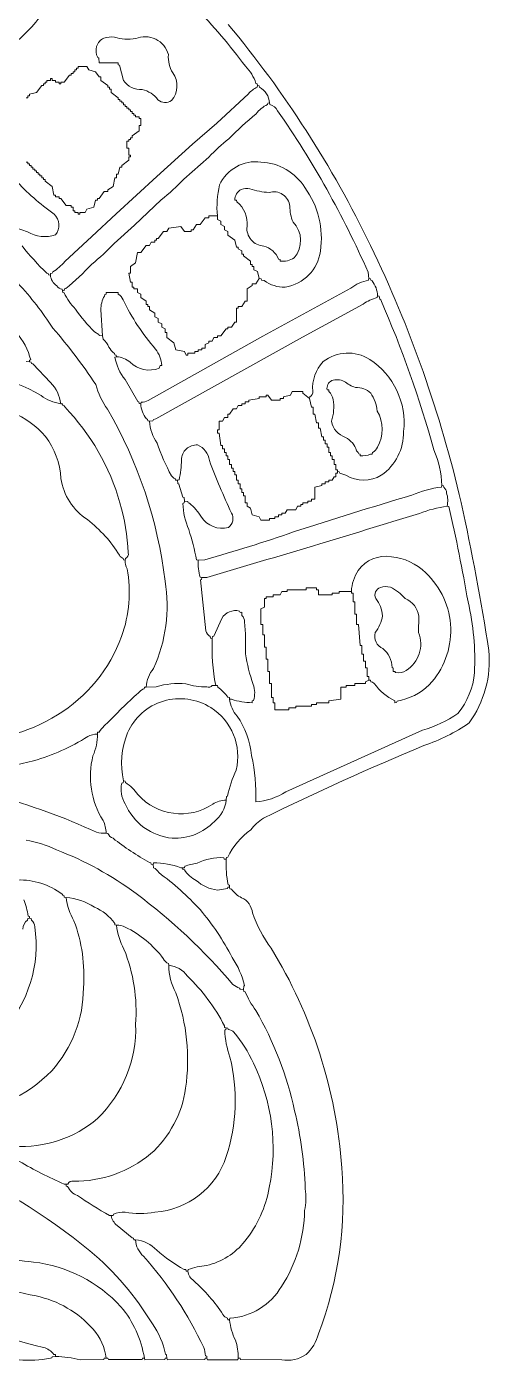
# Model space of a CAD drawing. Header units: millimetres. Extents: x 3818 to 296698, y 517 to 278183.
# Drawn here: x 235159 to 296698, y 517 to 178097 of the extents above; entities that cross this region are included whole.
import ezdxf

# ---------------------------------------------------------------- set-up
doc = ezdxf.new("R2010")
doc.units = ezdxf.units.MM
for name, color, linetype, lineweight in [('02_PERIPHERAL_BUILDINGS', 7, 'Continuous', 13), ('03_POOLS_AND_WATER', 7, 'Continuous', 13), ('04_PATHS_ISLANDS_AND_BRIDGES', 7, 'Continuous', 13)]:
    doc.layers.add(name, color=color, linetype=linetype, lineweight=lineweight)

msp = doc.modelspace()

# ---------------------------------------------------------------- linework, layer by layer
at = {"layer": '02_PERIPHERAL_BUILDINGS', "linetype": 'Continuous'}
for points in [[(266088, 144560), (265625, 143866), (265162, 143866), (265162, 143634), (264468, 143171), (264468, 141551), (264236, 141551), (263773, 140856), (263310, 140856), (263310, 140625), (263079, 140625), (263079, 138773), (262847, 138773), (262384, 138079), (261921, 138079), (261921, 137847), (261690, 137847), (260995, 136921), (260532, 136921), (260532, 136690), (260069, 136690), (259838, 136227), (259375, 136227), (259375, 135995), (258912, 135764), (258912, 135301), (258449, 135301), (258449, 135069), (257986, 135069), (257986, 134838), (257523, 134838), (257523, 134606), (256597, 134606), (256597, 134375), (256366, 134375), (256134, 134838), (254977, 135069), (254745, 135995), (253819, 136690), (253819, 137384), (253588, 137384), (253588, 137847), (253125, 138079), (253125, 138542), (252662, 138773), (252662, 139236), (252199, 139468), (252199, 139931), (251505, 140394), (251505, 140856), (251273, 140856), (251273, 141088), (251042, 141088), (251042, 141551), (250347, 142014), (250347, 142477), (249884, 142708), (249884, 143171), (249421, 143171), (249421, 143403), (249190, 143403), (249190, 144097), (248958, 144097), (248727, 145255), (248958, 145255), (248958, 146181), (249653, 146644), (249884, 148032), (250347, 148032), (251042, 148958), (251505, 148958), (251736, 149421), (252199, 149421), (252199, 149653), (252431, 149653), (252431, 149884), (252662, 149884), (253356, 150810), (253819, 150810), (254051, 151273), (255671, 151505), (256134, 150810), (257060, 150810), (257060, 151042), (257292, 151042), (257755, 151736), (258218, 151736), (258912, 152662), (259375, 152662), (259375, 152894), (260532, 152894), (260532, 152431), (260995, 152199), (260995, 151736), (261458, 151505), (261458, 151042), (261921, 150810), (261921, 150347), (262847, 149653), (263079, 148727), (263310, 148727), (263310, 148495), (263773, 148264), (263773, 147801), (264005, 147801), (264005, 147569), (264931, 146875), (264931, 146412), (265162, 146412), (265162, 146181), (265394, 146181), (265394, 145718), (265856, 145486)], [(276505, 118866), (276505, 118634), (276273, 118634), (276273, 118171), (276042, 118171), (275810, 117708), (275347, 117708), (275347, 117477), (274884, 117477), (274884, 117245), (274421, 117245), (274421, 117014), (273495, 116782), (273495, 115162), (273032, 115162), (273032, 114931), (272569, 114931), (272569, 114699), (271875, 114699), (271875, 114468), (271644, 114468), (271644, 114236), (271181, 114236), (270949, 113773), (269792, 113773), (269560, 113310), (269097, 113310), (269097, 113079), (268634, 113079), (268634, 112847), (268171, 112847), (268171, 112616), (267477, 112616), (267477, 112384), (266319, 112384), (266088, 112847), (265162, 113079), (264931, 114005), (264468, 114236), (264468, 114699), (264236, 114699), (264236, 115625), (264005, 115625), (264005, 116088), (263773, 116088), (263773, 116551), (263542, 116551), (263542, 117245), (263310, 117245), (263310, 117708), (263079, 117708), (263079, 118403), (262847, 118403), (262847, 118866), (262616, 118866), (262616, 119329), (262384, 119329), (262384, 119792), (262153, 119792), (262153, 120486), (261921, 120486), (261921, 120949), (261690, 120949), (261690, 121412), (261458, 121412), (261458, 121875), (261227, 121875), (261227, 122338), (260995, 122338), (260764, 123958), (260532, 123958), (260532, 124421), (260764, 124421), (260764, 125579), (261227, 125579), (261458, 126042), (261921, 126042), (261921, 126505), (262153, 126505), (262616, 127199), (263079, 127199), (263310, 127662), (263773, 127662), (263773, 127894), (264236, 127894), (264236, 128125), (264699, 128125), (264699, 128356), (266088, 128588), (266088, 128819), (267014, 128819), (267014, 129051), (267245, 129051), (267708, 128356), (268866, 128356), (268866, 128588), (269329, 128588), (269329, 128819), (270255, 129051), (270486, 129514), (271875, 129514), (271875, 129282), (272801, 128588), (273032, 127431), (273264, 127431), (273264, 126505), (273495, 126505), (273727, 125347), (273958, 125347), (273958, 124653), (274190, 124653), (274421, 123495), (274653, 123495), (274653, 123032), (274884, 123032), (274884, 122569), (275116, 122569), (275116, 122106), (275347, 122106), (275347, 121412), (275579, 121412), (275579, 120949), (275810, 120949), (275810, 120486), (276042, 120486), (276042, 119792), (276273, 119792), (276273, 119097), (276505, 119097)], [(278356, 102894), (276736, 102894), (276736, 102662), (275810, 102662), (275810, 102431), (273958, 102431), (273958, 103125), (273727, 103125), (273727, 103356), (272338, 103356), (272338, 103125), (269792, 103125), (269792, 102894), (269097, 102894), (268866, 102431), (267940, 102431), (267940, 102199), (267014, 102199), (267014, 101968), (266782, 101968), (266782, 100810), (266319, 100579), (266319, 98495), (266551, 98495), (266551, 97106), (266782, 97106), (266782, 95486), (267014, 95486), (267014, 93866), (267245, 93866), (267245, 92245), (267477, 92245), (267477, 90625), (267708, 90625), (267708, 88773), (267940, 88773), (267940, 88079), (268171, 88079), (268171, 87153), (270023, 87153), (270023, 87384), (270949, 87384), (270949, 87616), (273032, 87616), (273032, 87847), (273727, 87847), (273727, 88079), (275347, 88079), (275347, 88310), (276968, 88542), (276968, 90162), (277662, 90162), (277662, 90394), (278819, 90394), (278819, 90625), (280208, 90625), (280208, 90856), (280671, 91088), (280671, 91551), (280440, 91551), (280440, 92708), (280208, 92708), (280208, 93634), (279977, 93634), (279977, 94560), (279745, 94560), (279745, 95718), (279514, 95718), (279282, 98495), (279051, 98495), (279051, 99884), (278819, 99884), (278819, 101505), (278588, 101505), (278588, 102662), (278356, 102662)]]:
    msp.add_lwpolyline(points, close=True, dxfattribs=at)
at = {"layer": '03_POOLS_AND_WATER', "linetype": 'Continuous'}
for points in [[(281829, 142245), (281787, 142024, 0.0824064), (279900, 141165), (271831, 136734), (252357, 125893), (252025, 125780), (251953, 125629), (251505, 125579, 0.1374086), (252506, 122645, 0.0382494), (254406, 118298), (254742, 117964), (254927, 117925), (254972, 117735), (255208, 117708), (255429, 117751, 0.060958), (255746, 120411, -0.4278591), (257900, 122396, -0.2583626), (259461, 120340, 0.0212), (262404, 113330, -0.3853824), (261990, 111390, -0.3159812), (258400, 112798, 0.0868597), (256795, 114648), (256634, 114708), (256573, 114871), (256134, 114931), (256115, 114688), (255943, 114625, 0.0984507), (256729, 111128, -0.0270338), (257766, 107103), (257986, 107060), (258873, 107117, 0.013754), (270669, 110813, -0.0062386), (286371, 115712, -0.0703156), (290343, 116801), (290394, 117014, 0.0918939), (289335, 121743, 0.0354054), (282252, 141726), (282121, 141816), (282051, 142205)], [(272801, 128588), (272829, 128822, 0.3561841), (273209, 129572, -0.2100051), (274606, 133496, -0.316248), (280793, 133802, -0.2822833), (285299, 124192, -0.2474488), (282333, 118362, -0.2762058), (277630, 118370), (276793, 118656), (276743, 118841), (276505, 118866), (276505, 118634), (276273, 118634), (276273, 118171), (276042, 118171), (275810, 117708), (275347, 117708), (275347, 117477), (274884, 117477), (274884, 117245), (274421, 117245), (274421, 117014), (273495, 116782), (273495, 115162), (273032, 115162), (273032, 114931), (272569, 114931), (272569, 114699), (271875, 114699), (271875, 114468), (271644, 114468), (271644, 114236), (271181, 114236), (270949, 113773), (269792, 113773), (269560, 113310), (269097, 113310), (269097, 113079), (268634, 113079), (268634, 112847), (268171, 112847), (268171, 112616), (267477, 112616), (267477, 112384), (266319, 112384), (266088, 112847), (265162, 113079), (264931, 114005), (264468, 114236), (264468, 114699), (264236, 114699), (264236, 115625), (264005, 115625), (264005, 116088), (263773, 116088), (263773, 116551), (263542, 116551), (263542, 117245), (263310, 117245), (263310, 117708), (263079, 117708), (263079, 118403), (262847, 118403), (262847, 118866), (262616, 118866), (262616, 119329), (262384, 119329), (262384, 119792), (262153, 119792), (262153, 120486), (261921, 120486), (261921, 120949), (261690, 120949), (261690, 121412), (261458, 121412), (261458, 121875), (261227, 121875), (261227, 122338), (260995, 122338), (260764, 123958), (260532, 123958), (260532, 124421), (260764, 124421), (260764, 125579), (261227, 125579), (261458, 126042), (261921, 126042), (261921, 126505), (262153, 126505), (262616, 127199), (263079, 127199), (263310, 127662), (263773, 127662), (263773, 127894), (264236, 127894), (264236, 128125), (264699, 128125), (264699, 128356), (266088, 128588), (266088, 128819), (267014, 128819), (267014, 129051), (267245, 129051), (267708, 128356), (268866, 128356), (268866, 128588), (269329, 128588), (269329, 128819), (270255, 129051), (270486, 129514), (271875, 129514), (271875, 129282)], [(278356, 102894, -0.1313775), (279256, 105698, -0.2885892), (283668, 107511, -0.1758599), (288236, 105366, -0.4144571), (288711, 90456, -0.1520277), (284428, 88303), (284372, 88121), (284144, 88079), (284134, 88318, -0.1177509), (281391, 90641), (281142, 90837), (280954, 90873), (280908, 91062), (280671, 91088), (280671, 91551), (280440, 91551), (280440, 92708), (280208, 92708), (280208, 93634), (279977, 93634), (279977, 94560), (279745, 94560), (279745, 95718), (279514, 95718), (279282, 98495), (279051, 98495), (279051, 99884), (278819, 99884), (278819, 101505), (278588, 101505), (278588, 102662), (278356, 102662)], [(282217, 103429, 0.4441023), (281587, 101945, -0.1615223), (282483, 99666, -0.1353158), (281523, 97417, 0.3833416), (282554, 95285, -0.2235046), (283757, 92784), (283897, 92693), (283912, 92245), (284150, 92252), (284211, 92086, 0.1616642), (285650, 92360, 0.3560548), (287288, 97425), (287335, 99605, 0.2612013), (285505, 101941, 0.1056636), (283552, 103457, 0.1586145)], [(248032, 77662, -0.1493188), (248576, 84063, -0.4598332), (259649, 87427, -0.3220504), (263022, 79108, 0.0545006), (261869, 75658), (261732, 75572), (261690, 75116, 0.145348), (259915, 74575, -0.3749317), (249943, 75869, 0.103301), (248305, 77437), (248265, 77632)]]:
    msp.add_lwpolyline(points, format="xyb", close=True, dxfattribs=at)
msp.add_lwpolyline([(235079, 133494), (235532, 133449), (235768, 133421), (235810, 133228), (235989, 133184), (238341, 130702, -0.1641778), (239699, 127894, -0.1305658), (237079, 128978, 0.1877618), (222988, 131410, 0.1422519)], format="xyb", dxfattribs=at)
at = {"layer": '04_PATHS_ISLANDS_AND_BRIDGES', "linetype": 'Continuous'}
for points in [[(200785, 178304, 0.0462657), (204442, 173427, 0.2399862), (205440, 173032, 0.1442068), (205383, 174829, -0.2307953), (205680, 177653, -0.4487129), (208143, 177356, 0.0332115), (212616, 172106), (214249, 170267, -0.4343006), (214002, 167942, -0.2160627), (210895, 168303, 0.1096519), (209144, 168634, 0.2803792), (210812, 166136, 0.0948265), (212784, 165134), (212839, 164953), (213079, 164931), (213130, 165142, 0.1187819), (218164, 165864, 0.1091752), (222859, 169502, 0.0122608), (231134, 177894, -0.019165), (236153, 183060, 0.158704)], [(236153, 183060, 0.019165), (231134, 177894, -0.0122608), (222859, 169502, -0.1091752), (218164, 165864, -0.1187819), (213130, 165142), (213079, 164931, 0.2887445), (213986, 163754, 0.1088232), (220023, 162616), (220245, 162657), (220261, 162877, -0.1348872), (221412, 164236, -0.1279051), (223664, 165653), (223718, 165834), (223958, 165856), (223990, 166088), (224190, 166123), (224243, 166294, 0.0706357), (225347, 167477, -0.0097756), (235822, 178067, -0.0484622), (240538, 182841, -0.111208)], [(240538, 182841, 0.0484622), (235822, 178067, 0.0097756), (225347, 167477, -0.0706357)], [(234545, 148897, 0.0319557), (237839, 145274), (238027, 145238), (238073, 145049), (238310, 145023), (238345, 145251), (238552, 145279), (238620, 145435, 0.0854963), (240220, 146817), (243808, 150174), (247049, 153183), (252488, 158160), (257235, 162440), (260459, 165236), (264650, 169147, -0.1060095), (265824, 170024), (265856, 170255), (265834, 170495), (265653, 170549, 0.1161947), (264268, 172832, 0.0316156), (257554, 180702, 0.1660038)], [(257554, 180702, -0.0316156), (264268, 172832, -0.1161947), (265653, 170549), (265834, 170495), (265856, 170255), (266092, 170227), (266134, 170033, -0.2436534), (267477, 167940), (267516, 167717, -0.2293105), (268533, 166912, -0.0481743), (280572, 145404), (280671, 144560), (280902, 144528), (280935, 144325), (281098, 144265, -0.1637448), (281829, 142245), (282051, 142205), (282121, 141816), (282252, 141726, -0.0354054), (289335, 121743, -0.0918939), (290394, 117014), (290621, 116979), (290647, 116769, -0.2330935), (291010, 116010, -0.1302989), (291088, 114236), (291308, 114194, -0.0155694), (293866, 101505, -0.0709597), (294723, 92083, -0.1508398), (292524, 86643, -0.0748201), (287815, 84407), (269637, 76196, -0.1185603), (265625, 74884, 0.0698928), (265063, 81035, 0.1307345), (263151, 86299, -0.1551754), (262153, 88542), (262121, 88773), (261921, 88809, 0.0907568), (260568, 90162), (260532, 90362), (260301, 90394), (259842, 90354, -0.3066088), (259118, 90188, -0.0687113), (256322, 90581, 0.0978655), (252389, 90207), (251042, 90162), (250809, 90132), (250768, 89937), (250588, 89894, 0.0275812), (246238, 85706, 0.0558669), (244792, 84179), (244592, 84143), (244560, 83912, -0.1116753), (243976, 81024, 0.2059609), (245317, 72400, -0.1183744), (245718, 70718), (245949, 70687, 0.2151857), (246644, 70023, 0.0382533), (251493, 66798), (251683, 66765), (251731, 66577), (251968, 66551), (252019, 66762, -0.0941061), (255654, 66102), (255903, 66088), (256137, 66116), (256182, 66307, -0.0578652), (257828, 66709, -0.1326059), (261383, 67437), (261447, 67265), (261690, 67245), (261719, 67479), (261914, 67519, -0.1280738), (264960, 71151, -0.0844321), (266651, 72701, -0.0156944), (288000, 82371, 0.0697237), (294007, 85391, 0.183881), (296631, 95011, 0.0158862), (292958, 114718, 0.0557766), (280903, 148958, 0.0608296), (261971, 178407, 0.0529061)], [(233650, 157724, 0.0570844), (238794, 153146, -0.3955021), (238990, 150362, -0.2116973), (235265, 150774, 0.0988634), (233218, 151273, 0.2346582)], [(234545, 148897, 0.0319557), (237839, 145274), (238027, 145238), (238073, 145049), (238310, 145023, 0.2427745), (239184, 143586, 0.2690175), (239891, 143163), (239931, 142940), (239956, 142703), (240145, 142656, 0.0850576), (241650, 140493, 0.0443879), (244172, 137461), (244739, 137128), (244808, 136973), (245255, 136921), (245314, 136482, -0.1238374), (246090, 135442, 0.0974998), (246823, 134582), (246875, 134411), (247075, 134375), (247106, 134144), (246900, 134097, 0.1346186), (248250, 131121), (249936, 128204), (250091, 128136), (250119, 127928), (250347, 127894, 0.1637448), (251078, 125874), (251241, 125814), (251274, 125611), (251505, 125579, 0.1374086), (252506, 122645, 0.0382494), (254406, 118298), (254742, 117964), (254927, 117925), (254972, 117735), (255208, 117708), (255253, 117255), (255396, 117174), (255946, 115464), (256089, 115384), (256134, 114931), (256115, 114688), (255943, 114625, 0.0984507), (256729, 111128, -0.0270338), (257766, 107103), (257986, 107060, 0.0834162), (258229, 104788), (258449, 104745), (258430, 104504), (258262, 104444), (259011, 97668, 0.2222128), (259572, 96876), (259607, 96675), (259838, 96644, 0.0592491), (260301, 90394), (259842, 90354, -0.3066088), (259118, 90188, -0.0687113), (256322, 90581, 0.0978655), (252389, 90207), (251042, 90162, -0.153601), (252036, 92640, 0.1479542), (253566, 104261, 0.1021934), (245905, 127155, -0.0906286), (244339, 130450, 0.035131), (238643, 137948, 0.0444532), (233986, 143939, 0.0633568)], [(229953, 79307, 0.0525829), (236082, 80353, 0.0721817), (243275, 83575, -0.1279836), (244560, 83912), (244592, 84143), (244792, 84179, -0.0558669), (246238, 85706, -0.0275812), (250588, 89894), (250768, 89937), (250809, 90132), (251042, 90162, -0.153601), (252036, 92640, 0.1479542), (253566, 104261, 0.1021934), (245905, 127155, -0.0906286), (244339, 130450, 0.035131), (238643, 137948, 0.0444532), (233986, 143939, 0.0633568)], [(233748, 137424, -0.1203829), (235696, 133727), (235544, 133683), (235532, 133449), (235768, 133421), (235810, 133228), (235989, 133184), (238341, 130702, -0.1641778), (239699, 127894), (239930, 127862), (239966, 127662), (240136, 127609), (240212, 127464, -0.1232328), (247568, 114698, -0.0588613), (248670, 108042, -0.3582902), (248292, 107295), (248264, 107060, 0.1285032), (248521, 105925, -0.1344392), (247772, 96904, -0.1716224), (239236, 86459, -0.1559041), (225910, 83086, -0.067667)], [(235079, 133494), (235532, 133449), (235544, 133683), (235696, 133727, 0.1203829), (233748, 137424)], [(227893, 127893, -0.2139281), (237665, 123545, -0.1454009), (239711, 117952, 0.2149246), (243243, 112456, -0.0880759), (247520, 107708, 0.2195664), (247997, 107292), (248032, 107092), (248264, 107060), (248292, 107295, 0.3582902), (248670, 108042, 0.0588613), (247568, 114698, 0.1232328), (240212, 127464), (240136, 127609), (239966, 127662), (239930, 127862), (239699, 127894, -0.1305658), (237079, 128978, 0.1877618), (222988, 131410, 0.1422519)], [(227893, 127893, -0.2139281), (237665, 123545, -0.1454009), (239711, 117952, 0.2149246), (243243, 112456, -0.0880759), (247520, 107708, 0.2195664), (247997, 107292), (248032, 107092), (248264, 107060, 0.1285032), (248521, 105925, -0.1344392), (247772, 96904, -0.1716224), (239236, 86459, -0.1559041), (225910, 83086, -0.067667)], [(235069, 69792, -0.0714813), (239102, 68501, -0.0681902), (249706, 62669, -0.0565368), (262597, 50560, 0.1126316), (263484, 50086), (263557, 49935), (264005, 49884), (264034, 50333), (264150, 50407, 0.0920303), (262483, 54150, 0.0594508), (258218, 60532, 0.0509494), (252725, 65456, 0.1573427), (252030, 66115), (251968, 66551), (251731, 66577), (251683, 66765), (251493, 66798, -0.0382533), (246644, 70023, -0.2151857), (245949, 70687), (245718, 70718, -0.0822193), (244451, 70843, 0.0405061), (231035, 75711, 0.0624087)], [(233912, 64468, -0.1737848), (239878, 62581), (239956, 62437), (240127, 62384), (240162, 62184), (240394, 62153, -0.1283645), (244174, 60841, -0.1400544), (246863, 58704), (246883, 58489), (247106, 58449, -0.1205147), (248254, 58204, -0.1179488), (253325, 54020, 0.2031499), (254020, 53356), (254051, 53125, -0.2151845), (256539, 51678, -0.0848069), (261452, 45053), (261468, 44833), (261690, 44792), (261927, 44766), (261977, 44580, -0.1684425), (262724, 44204, -0.0668405), (265313, 40081, -0.1643641), (267430, 23542, -0.1270237), (264174, 16381, -0.1713289), (259082, 13140, 0.0587633), (256635, 12610), (256597, 12384, 0.2145587), (257395, 11099, -0.0620313), (261270, 6641, 0.2291432), (261876, 6124), (261918, 5930), (262153, 5903), (262203, 6116, 0.2462528), (269050, 10348, 0.1418002), (272118, 20475, 0.0905188), (272206, 23363, 0.0522256), (270795, 33758, 0.078903), (265625, 47106, -0.0535184), (264219, 49600), (264030, 49647), (264005, 49884), (263557, 49935), (263484, 50086, -0.1126316), (262597, 50560, 0.0565368), (249706, 62669, 0.0681902), (239102, 68501, 0.0714813), (235069, 69792)], [(225909, 33350, 0.1862941), (238484, 39063, 0.18536), (242708, 50116, 0.1089154), (241450, 59043, -0.1118286), (240394, 62153), (240162, 62184), (240127, 62384), (239956, 62437), (239878, 62581, 0.1737848), (233912, 64468, 0.0816434)], [(234769, 61853, -0.0713959), (235336, 59677), (235511, 59617), (235532, 59375), (235763, 59342), (235793, 59138, -0.2247185), (236239, 58229, -0.227893), (231961, 44428, -0.1568198)], [(234643, 57949, -0.2088714), (235269, 59140), (235302, 59343), (235532, 59375), (235511, 59617), (235336, 59677, 0.0713959), (234769, 61853, -0.0816434)], [(231961, 44428, 0.227893), (236239, 58229, 0.2247185), (235793, 59138), (235763, 59342), (235532, 59375), (235302, 59343), (235269, 59140, 0.2088714), (234643, 57949, -0.1058297)], [(224190, 26968, -0.068072), (243576, 15104, -0.0816787), (251887, 5360, -0.1017325), (253640, 1352), (253777, 1266), (253819, 810), (253871, 599), (258837, 618), (258901, 790), (259144, 810), (259123, 1052), (258947, 1112, 0.0848498), (258703, 2221, 0.0729385), (250711, 14369, -0.2131576), (249653, 16551), (249420, 16581), (249380, 16776), (249199, 16819), (247184, 18481, -0.1966504), (246412, 19792), (246168, 19811, -0.0255764), (241915, 22470, -0.2090859), (240609, 23675), (240420, 23722), (240394, 23958), (240147, 23975, -0.0285224), (234186, 27010, -0.1294005)], [(224277, 12240, 0.0274431), (236409, 9094, -0.1617873), (243998, 4646, -0.1597223), (245718, 810), (245961, 790), (246024, 618), (250504, 618), (250567, 790), (250810, 810, 0.1331295), (247701, 7655, 0.178317), (236061, 13608, -0.0899273), (226672, 16024, -0.0741815)], [(220644, 9995, 0.1059653), (237406, 2220, -0.1770745), (238773, 1308), (238973, 1273), (239005, 1042), (238563, 985), (238496, 829), (238318, 785, -0.0701338), (234144, 579, -0.1279448)]]:
    msp.add_lwpolyline(points, format="xyb", dxfattribs=at)
for points in [[(245412, 176579, 0.4224979), (244602, 174000), (244734, 173900), (244792, 173264), (247338, 173264), (247331, 173026), (247512, 172975), (248032, 170949, 0.2736004), (250532, 169745, -0.1723173), (252619, 168360, 0.3562681), (254408, 168278, 0.354847), (254583, 171944, -0.1523928), (254002, 174372, 0.4587766), (249655, 176507, -0.1200682), (246833, 176692, 0.1128689)], [(265856, 170255), (265824, 170024, 0.1060095), (264650, 169147), (260459, 165236), (257235, 162440), (252488, 158160), (247049, 153183), (243808, 150174), (240220, 146817, -0.0854963), (238620, 145435), (238552, 145279), (238345, 145251), (238310, 145023, 0.2427745), (239184, 143586, 0.2690175), (239891, 143163), (239931, 142940), (240162, 142971), (240199, 143170), (240373, 143219, 0.0323527), (243808, 146470, 0.032184), (246817, 149248), (249479, 151678), (253067, 155035, 0.03161), (256078, 157811), (259406, 160733, -0.035448), (262054, 163178, -0.0271655), (265683, 166493, -0.1260479), (267193, 167725), (267240, 167914), (267477, 167940, 0.2436534), (266134, 170033), (266092, 170227)], [(267477, 167940), (267240, 167914), (267193, 167725, 0.1260479), (265683, 166493, 0.0271655), (262054, 163178, 0.035448), (259406, 160733), (256078, 157811, -0.03161), (253067, 155035), (249479, 151678), (246817, 149248, -0.032184), (243808, 146470, -0.0323527), (240373, 143219), (240199, 143170), (240162, 142971), (239931, 142940), (239956, 142703), (240145, 142656, 0.0850576), (241650, 140493, 0.0443879), (244172, 137461), (244739, 137128), (244808, 136973), (245255, 136921), (245030, 140388, -0.147946), (245506, 142225), (245542, 142421), (245724, 142471), (245718, 142708), (247338, 142708), (247336, 142475, -0.2171346), (247976, 141726, 0.0658461), (252289, 135160, -0.1583587), (253125, 132986), (252897, 132980), (252791, 132625, -0.2957473), (248922, 133413, 0.1667355), (247106, 134144), (246900, 134097, 0.1346186), (248250, 131121), (249936, 128204), (250091, 128136), (250119, 127928), (250347, 127894), (250395, 128108, 0.1672049), (251300, 128333), (266564, 136908), (278257, 143271, -0.1139913), (280625, 144343), (280671, 144560), (280572, 145404, 0.0481743), (268533, 166912, 0.2293105), (267516, 167717)], [(260532, 152894, -0.0811987), (260804, 157020, -0.3283026), (266317, 160067, -0.2450359), (272171, 156662, -0.1960461), (274233, 148221, -0.3344531), (269538, 143430, -0.1763044), (266758, 144287), (266382, 144356), (266328, 144537), (266088, 144560), (265625, 143866), (265162, 143866), (265162, 143634), (264468, 143171), (264468, 141551), (264236, 141551), (263773, 140856), (263310, 140856), (263310, 140625), (263079, 140625), (263079, 138773), (262847, 138773), (262384, 138079), (261921, 138079), (261921, 137847), (261690, 137847), (260995, 136921), (260532, 136921), (260532, 136690), (260069, 136690), (259838, 136227), (259375, 136227), (259375, 135995), (258912, 135764), (258912, 135301), (258449, 135301), (258449, 135069), (257986, 135069), (257986, 134838), (257523, 134838), (257523, 134606), (256597, 134606), (256597, 134375), (256366, 134375), (256134, 134838), (254977, 135069), (254745, 135995), (253819, 136690), (253819, 137384), (253588, 137384), (253588, 137847), (253125, 138079), (253125, 138542), (252662, 138773), (252662, 139236), (252199, 139468), (252199, 139931), (251505, 140394), (251505, 140856), (251273, 140856), (251273, 141088), (251042, 141088), (251042, 141551), (250347, 142014), (250347, 142477), (249884, 142708), (249884, 143171), (249421, 143171), (249421, 143403), (249190, 143403), (249190, 144097), (248958, 144097), (248727, 145255), (248958, 145255), (248958, 146181), (249653, 146644), (249884, 148032), (250347, 148032), (251042, 148958), (251505, 148958), (251736, 149421), (252199, 149421), (252199, 149653), (252431, 149653), (252431, 149884), (252662, 149884), (253356, 150810), (253819, 150810), (254051, 151273), (255671, 151505), (256134, 150810), (257060, 150810), (257060, 151042), (257292, 151042), (257755, 151736), (258218, 151736), (258912, 152662), (259375, 152662), (259375, 152894)], [(260532, 152894, -0.0811987), (260804, 157020, -0.3283026), (266317, 160067, -0.2450359), (272171, 156662, -0.1960461), (274233, 148221, -0.3344531), (269538, 143430, -0.1763044), (266758, 144287), (266382, 144356), (266328, 144537), (266088, 144560), (265856, 145486), (265394, 145718), (265394, 146181), (265162, 146181), (265162, 146412), (264931, 146412), (264931, 146875), (264005, 147569), (264005, 147801), (263773, 147801), (263773, 148264), (263310, 148495), (263310, 148727), (263079, 148727), (262847, 149653), (261921, 150347), (261921, 150810), (261458, 151042), (261458, 151505), (260995, 151736), (260995, 152199), (260532, 152431)], [(230671, 154282, 0.0642575), (230280, 156435, -0.3896706), (231284, 158761, -0.3867355), (233650, 157724, 0.0570844), (238794, 153146, -0.3955021), (238990, 150362, -0.2116973), (235265, 150774, 0.0988634), (233218, 151273), (233178, 151496), (232963, 151517, -0.0686012), (231671, 152736, 0.1072098), (230733, 153846)], [(263702, 156435, 0.2775619), (262847, 154977), (263081, 154974), (263116, 154778, -0.2624629), (264469, 151506, 0.4355156), (266714, 148890, -0.2238045), (268676, 147148), (268867, 147108), (268866, 146875, 0.1733175), (270733, 147323, 0.3917227), (270598, 152080, -0.1128057), (270173, 154201, 0.4626108), (267401, 156026, -0.0793687), (264859, 156521, 0.1351137)], [(280671, 144560), (280625, 144343, 0.1139913), (278257, 143271), (266564, 136908), (251300, 128333, -0.1672049), (250395, 128108), (250347, 127894, 0.1637448), (251078, 125874), (251241, 125814), (251274, 125611), (251505, 125579), (251953, 125629), (252025, 125780), (252357, 125893), (271831, 136734), (279900, 141165, -0.0824064), (281787, 142024), (281829, 142245, 0.1637448), (281098, 144265), (280935, 144325), (280902, 144528)], [(245255, 136921), (245030, 140388, -0.147946), (245506, 142225), (245542, 142421), (245724, 142471), (245718, 142708), (247338, 142708), (247336, 142475, -0.2171346), (247976, 141726, 0.0658461), (252289, 135160, -0.1583587), (253125, 132986), (252897, 132980), (252791, 132625, -0.2957473), (248922, 133413, 0.1667355), (247106, 134144), (247075, 134375), (246875, 134411), (246823, 134582, -0.0974998), (246090, 135442, 0.1238374), (245314, 136482)], [(272801, 128588), (272829, 128822, 0.3561841), (273209, 129572, -0.2100051), (274606, 133496, -0.316248), (280793, 133802, -0.2822833), (285299, 124192, -0.2474488), (282333, 118362, -0.2762058), (277630, 118370), (276793, 118656), (276743, 118841), (276505, 118866), (276505, 119097), (276273, 119097), (276273, 119792), (276042, 119792), (276042, 120486), (275810, 120486), (275810, 120949), (275579, 120949), (275579, 121412), (275347, 121412), (275347, 122106), (275116, 122106), (275116, 122569), (274884, 122569), (274884, 123032), (274653, 123032), (274653, 123495), (274421, 123495), (274190, 124653), (273958, 124653), (273958, 125347), (273727, 125347), (273495, 126505), (273264, 126505), (273264, 127431), (273032, 127431)], [(275741, 130970, 0.3236206), (275116, 129745), (275345, 129741), (275371, 129536, -0.1502548), (275916, 128462, -0.1246131), (275702, 125554, 0.2756044), (277581, 123414, -0.1913885), (279040, 121633), (279264, 121394), (279320, 121219), (279514, 121181), (279514, 120949, 0.1289824), (280897, 121187), (281134, 121181), (281139, 121407, 0.2134429), (281810, 122125, 0.2781863), (281777, 126916, 0.1250506), (280920, 129300, 0.2002023), (278900, 130058, -0.0967501), (277401, 130873, 0.2051276)], [(255208, 117708), (255429, 117751, 0.060958), (255746, 120411, -0.4278591), (257900, 122396, -0.2583626), (259461, 120340, 0.0212), (262404, 113330, -0.3853824), (261990, 111390, -0.3159812), (258400, 112798, 0.0868597), (256795, 114648), (256634, 114708), (256573, 114871), (256134, 114931), (256089, 115384), (255946, 115464), (255396, 117174), (255253, 117255)], [(290394, 117014), (290343, 116801, 0.0703156), (286371, 115712, 0.0062386), (270669, 110813, -0.013754), (258873, 107117), (257986, 107060, 0.0834162), (258229, 104788), (258449, 104745), (259144, 104772, 0.0032432), (287410, 113285, -0.0595521), (291088, 114236, 0.1302989), (291010, 116010, 0.2330935), (290647, 116769), (290621, 116979)], [(291088, 114236, 0.0595521), (287410, 113285, -0.0032432), (259144, 104772), (258449, 104745), (258430, 104504), (258262, 104444), (259011, 97668, 0.2222128), (259572, 96876), (259607, 96675), (259838, 96644), (259864, 96880), (260052, 96928), (261107, 99309, -0.3336472), (263472, 100277), (263535, 100109), (263773, 100116), (263792, 99672, -0.2286626), (264124, 98846, -0.0352519), (264261, 94585, 0.0462663), (265294, 90526, -0.1605047), (265335, 88367), (265155, 88317), (265162, 88079, -0.0718231), (262407, 88533), (262153, 88542, 0.1551754), (263151, 86299, -0.1307345), (265063, 81035, -0.0698928), (265625, 74884, 0.1185603), (269637, 76196), (287815, 84407, 0.0748201), (292524, 86643, 0.1508398), (294723, 92083, 0.0709597), (293866, 101505, 0.0155694), (291308, 114194)], [(278356, 102894, -0.1313775), (279256, 105698, -0.2885892), (283668, 107511, -0.1758599), (288236, 105366, -0.4144571), (288711, 90456, -0.1520277), (284428, 88303), (284372, 88121), (284144, 88079), (284134, 88318, -0.1177509), (281391, 90641), (281142, 90837), (280954, 90873), (280908, 91062), (280671, 91088), (280208, 90856), (280208, 90625), (278819, 90625), (278819, 90394), (277662, 90394), (277662, 90162), (276968, 90162), (276968, 88542), (275347, 88310), (275347, 88079), (273727, 88079), (273727, 87847), (273032, 87847), (273032, 87616), (270949, 87616), (270949, 87384), (270023, 87384), (270023, 87153), (268171, 87153), (268171, 88079), (267940, 88079), (267940, 88773), (267708, 88773), (267708, 90625), (267477, 90625), (267477, 92245), (267245, 92245), (267245, 93866), (267014, 93866), (267014, 95486), (266782, 95486), (266782, 97106), (266551, 97106), (266551, 98495), (266319, 98495), (266319, 100579), (266782, 100810), (266782, 101968), (267014, 101968), (267014, 102199), (267940, 102199), (267940, 102431), (268866, 102431), (269097, 102894), (269792, 102894), (269792, 103125), (272338, 103125), (272338, 103356), (273727, 103356), (273727, 103125), (273958, 103125), (273958, 102431), (275810, 102431), (275810, 102662), (276736, 102662), (276736, 102894)], [(259838, 96644), (259864, 96880), (260052, 96928), (261107, 99309, -0.3336472), (263472, 100277), (263535, 100109), (263773, 100116), (263792, 99672, -0.2286626), (264124, 98846, -0.0352519), (264261, 94585, 0.0462663), (265294, 90526, -0.1605047), (265335, 88367), (265155, 88317), (265162, 88079, -0.0718231), (262407, 88533), (262153, 88542), (262121, 88773), (261921, 88809, 0.0907568), (260568, 90162), (260532, 90362), (260301, 90394, -0.0592491)], [(248032, 77662, -0.1493188), (248576, 84063, -0.4598332), (259649, 87427, -0.3220504), (263022, 79108, 0.0545006), (261869, 75658), (261732, 75572), (261690, 75116, -0.2073632), (260126, 72282, -0.2172424), (254526, 70036, -0.2709375), (248239, 74628, -0.200356), (247814, 77384), (248004, 77428)], [(204977, 83449), (205028, 83661, -0.1018412), (208780, 82854, 0.0626058), (229953, 79307, 0.0525829), (236082, 80353, 0.0721817), (243275, 83575, -0.1279836), (244560, 83912, -0.1116753), (243976, 81024, 0.2059609), (245317, 72400, -0.1183744), (245718, 70718, -0.0822193), (244451, 70843, 0.0405061), (231035, 75711, 0.0624087), (225579, 76736), (225547, 76967), (225346, 77002, 0.2117222), (224043, 77747, 0.0368998), (219659, 78224, 0.0582665), (213077, 78127, 0.025455), (207788, 77664), (207292, 77662), (207292, 78160, 0.2085295), (206496, 81265, -0.0881236), (205183, 82934), (205029, 83003)], [(248032, 77662), (248004, 77428), (247814, 77384, 0.200356), (248239, 74628, 0.2709375), (254526, 70036, 0.2172424), (260126, 72282, 0.2073632), (261690, 75116, 0.145348), (259915, 74575, -0.3749317), (249943, 75869, 0.103301), (248305, 77437), (248265, 77632)], [(251968, 66551), (252019, 66762, -0.0941061), (255654, 66102), (255903, 66088), (255933, 65855), (256129, 65816, 0.1323889), (257708, 64421, 0.1535234), (260532, 63129), (261856, 63340), (261912, 63519), (262153, 63542), (262184, 63310), (262384, 63275, 0.1134304), (263730, 62110, -0.2703322), (265193, 60100, 0.0684178), (267664, 55395, -0.1211494), (277067, 26141, -0.113291), (273958, 4051, -0.1513773), (272320, 1291, -0.1911585), (269097, 579), (263617, 618), (263553, 790), (263310, 810, 0.0858861), (262926, 3203, -0.0949992), (262153, 5903), (262203, 6116, 0.2462528), (269050, 10348, 0.1418002), (272118, 20475, 0.0905188), (272206, 23363, 0.0522256), (270795, 33758, 0.078903), (265625, 47106, -0.0535184), (264219, 49600), (264030, 49647), (264005, 49884), (264034, 50333), (264150, 50407, 0.0920303), (262483, 54150, 0.0594508), (258218, 60532, 0.0509494), (252725, 65456, 0.1573427), (252030, 66115)], [(261690, 67245), (261447, 67265), (261383, 67437, 0.1326059), (257828, 66709, 0.0578652), (256182, 66307), (256137, 66116), (255903, 66088), (255933, 65855), (256129, 65816, 0.1323889), (257708, 64421, 0.1535234), (260532, 63129), (261856, 63340), (261912, 63519), (262153, 63542), (262132, 63783), (261956, 63843, -0.0623513)], [(240394, 62153, 0.1118286), (241450, 59043, -0.1089154), (242708, 50116, -0.18536), (238484, 39063, -0.1862941), (225909, 33350), (223395, 33104), (223080, 32974), (223035, 32783), (222801, 32755), (222827, 32518), (223017, 32473, 0.236375), (224289, 31465, 0.0293412), (231811, 28606), (232292, 28588), (232526, 28616), (232571, 28807, -0.1140946), (233480, 29021, 0.1947257), (244591, 32724, 0.210164), (249653, 45255, 0.1133742), (248099, 55275, -0.0938389), (247106, 58449), (246883, 58489), (246863, 58704, 0.1400544), (244174, 60841, 0.1283645)], [(247106, 58449, 0.0938389), (248099, 55275, -0.1133742), (249653, 45255, -0.210164), (244591, 32724, -0.1947257), (233480, 29021, 0.1140946), (232571, 28807), (232526, 28616), (232292, 28588), (232355, 28153), (232524, 28099, 0.1294005), (234186, 27010, 0.0285224), (240147, 23975), (240394, 23958), (240628, 23987, -0.3563992), (241378, 24366, 0.1775232), (251637, 27993, 0.1785892), (256297, 36758, 0.123264), (255002, 49447, -0.1221974), (254051, 53125), (254020, 53356, -0.2031499), (253325, 54020, 0.1179488), (248254, 58204, 0.1205147)], [(254051, 53125, 0.1221974), (255002, 49447, -0.123264), (256297, 36758, -0.1785892), (251637, 27993, -0.1775232), (241378, 24366, 0.3563992), (240628, 23987), (240394, 23958), (240420, 23722), (240609, 23675, 0.2090859), (241915, 22470, 0.0255764), (246168, 19811), (246412, 19792), (246650, 19816), (246701, 20001, -0.0806164), (248257, 20237, 0.0937654), (252218, 20236, 0.3035577), (261715, 27637, 0.1408945), (262197, 40901, -0.0775018), (261499, 44486), (261670, 44549), (261690, 44792), (261468, 44833), (261452, 45053, 0.0848069), (256539, 51678, 0.2151845)], [(261690, 44792), (261670, 44549), (261499, 44486, 0.0775018), (262197, 40901, -0.1408945), (261715, 27637, -0.3035577), (252218, 20236, -0.0937654), (248257, 20237, 0.0806164), (246701, 20001), (246650, 19816), (246412, 19792, 0.1966504), (247184, 18481), (249199, 16819), (249380, 16776), (249420, 16581), (249653, 16551, -0.1804302), (252465, 15197, 0.0579029), (256115, 12624), (256310, 12595), (256360, 12409), (256597, 12384), (256635, 12610, -0.0587633), (259082, 13140, 0.1713289), (264174, 16381, 0.1270237), (267430, 23542, 0.1643641), (265313, 40081, 0.0668405), (262724, 44204, 0.1684425), (261977, 44580), (261927, 44766)], [(253819, 810), (253777, 1266), (253640, 1352, 0.1017325), (251887, 5360, 0.0816787), (243576, 15104, 0.068072), (224190, 26968, 0.0566712), (207964, 32033), (206672, 32020), (206609, 31849), (206366, 31829), (206391, 31591), (206578, 31543, 0.1948838), (208020, 30011, -0.0245896), (215989, 23396, 0.0741815), (226672, 16024, 0.0899273), (236061, 13608, -0.178317), (247701, 7655, -0.1331295), (250810, 810), (250861, 599), (253513, 618), (253577, 790)], [(249653, 16551, 0.2131576), (250711, 14369, -0.0729385), (258703, 2221, -0.0848498), (258947, 1112), (259123, 1052), (259144, 810), (259195, 599), (263259, 599), (263310, 810, 0.0858861), (262926, 3203, -0.0949992), (262153, 5903), (261918, 5930), (261876, 6124, -0.2291432), (261270, 6641, 0.0620313), (257395, 11099, -0.2145587), (256597, 12384), (256360, 12409), (256310, 12595), (256115, 12624, -0.0579029), (252465, 15197, 0.1804302)], [(216782, 14699, 0.2483253), (217696, 12835, -0.1723687), (218171, 11458), (218408, 11432), (218455, 11244, -0.0530482), (220644, 9995, 0.1059653), (237406, 2220, -0.1770745), (238773, 1308), (238973, 1273), (239005, 1042, -0.0490958), (242270, 603), (245411, 618), (245475, 790), (245718, 810, 0.1597223), (243998, 4646, 0.1617873), (236409, 9094, -0.0274431), (224277, 12240, -0.0370259), (218278, 14573, 0.0716918)]]:
    msp.add_lwpolyline(points, format="xyb", close=True, dxfattribs=at)
msp.add_lwpolyline([(235069, 160069), (235301, 160069), (235301, 159838), (235532, 159838), (235532, 159606), (235764, 159606), (235764, 159375), (235995, 159375), (235995, 159144), (236227, 159144), (236227, 158912), (236458, 158912), (236458, 158681), (236690, 158681), (236690, 158449), (236921, 158449), (236921, 158218), (237153, 158218), (237153, 157986), (237384, 157986), (237384, 157755), (237616, 157755), (237616, 157523), (238542, 156829), (238773, 155671), (239005, 155671), (239005, 155440), (239468, 155440), (239468, 155208), (239699, 155208), (240394, 154282), (241088, 154282), (241088, 154051), (241319, 154051), (241319, 153588), (241551, 153588), (241551, 153356), (242014, 153356), (242014, 153125), (242245, 153125), (242245, 153356), (242940, 153356), (243171, 153819), (244097, 154051), (244329, 154977), (244560, 154977), (244560, 155208), (244792, 155208), (245486, 156134), (245949, 156134), (245949, 156366), (246644, 156829), (246875, 157986), (247106, 157986), (247106, 158449), (247338, 158449), (247569, 159375), (247801, 159375), (247801, 159606), (248727, 160301), (248727, 160764), (248958, 160764), (248958, 160995), (248727, 160995), (248727, 161921), (248495, 161921), (248495, 162847), (248727, 162847), (248727, 163079), (248958, 163079), (248958, 163310), (249190, 163310), (249190, 163542), (250116, 164236), (250116, 164931), (250347, 164931), (250347, 165856), (250116, 165856), (250116, 166088), (249653, 166088), (249653, 166319), (249421, 166319), (249421, 166551), (249190, 166551), (249190, 166782), (248958, 166782), (248958, 167014), (248727, 167014), (248727, 167245), (248495, 167245), (248495, 167477), (248264, 167477), (248264, 167708), (248032, 167708), (248032, 167940), (247801, 167940), (247801, 168171), (247569, 168171), (247569, 168403), (247338, 168403), (247338, 168634), (246412, 169329), (246412, 169792), (246181, 169792), (246181, 170023), (245949, 170023), (245949, 170255), (245023, 170949), (245023, 171412), (244792, 171412), (244329, 172106), (243403, 172338), (243171, 172801), (242014, 172801), (242014, 172569), (241782, 172569), (241782, 172338), (241551, 172338), (241551, 172106), (241319, 172106), (241319, 171875), (241088, 171875), (241088, 171644), (240856, 171644), (240162, 170718), (239699, 170718), (239699, 170486), (239468, 170486), (239468, 170718), (239005, 170718), (239005, 170949), (238542, 170949), (238542, 171181), (238310, 171181), (238310, 170949), (237847, 170949), (237847, 170718), (237616, 170718), (237616, 170486), (237384, 170486), (237384, 170255), (237153, 170255), (236458, 169329), (235532, 169097), (235532, 168866), (235301, 168866), (235301, 168634), (235069, 168634)], dxfattribs=at)

doc.saveas('drawing.dxf')
